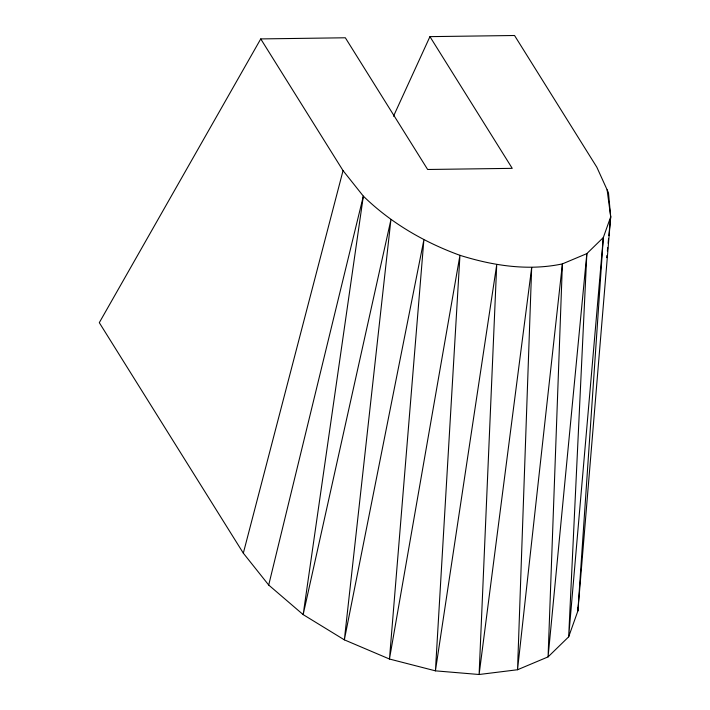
<?xml version="1.0" encoding="UTF-8"?>
<svg xmlns="http://www.w3.org/2000/svg" width="710" height="710" viewBox="0 0 710 710"><rect width="100%" height="100%" fill="white"/><g stroke="black" fill="none" stroke-linecap="round" stroke-linejoin="round"><path stroke-width="1.06" d="M607.112 189.81L610.698 216.825L577.896 610.911L568.666 636.826L548.076 656.892L517.528 669.743L479.108 674.5L435.425 670.843L389.462 659.022L344.35 639.843L303.161 614.611L268.708 585.049L243.326 553.161L99.302 322.668L260.748 38.917L345.344 37.781L427.642 169.486L512.238 168.35L429.94 36.636L514.537 35.5L596.835 167.205L608.488 192.836L610.698 216.825L608.86 235.587M606.704 257.65L606.926 255.44M607.352 251.029L607.68 247.719M608.106 243.308L608.541 238.897M268.708 585.049L363.342 196.137L343.045 170.622L260.748 38.917M243.326 553.161L343.045 170.622M610.698 216.825L603.314 237.557L568.666 636.826L586.842 253.612L603.314 237.557L577.896 610.911L577.594 607.698M393.5 116.227L429.94 36.636M531.666 267.697L517.528 669.743L562.4 263.889L586.842 253.612L548.076 656.892L562.4 263.889C528.116 271.185 492.997 265.664 459.947 255.316C424.11 242.279 390.722 222.851 363.342 196.137L303.161 614.611L390.908 219.789L344.35 639.843L423.861 239.971L389.462 659.022L459.947 255.316L435.425 670.843L496.716 264.777L479.108 674.5L531.666 267.697"/></g></svg>
